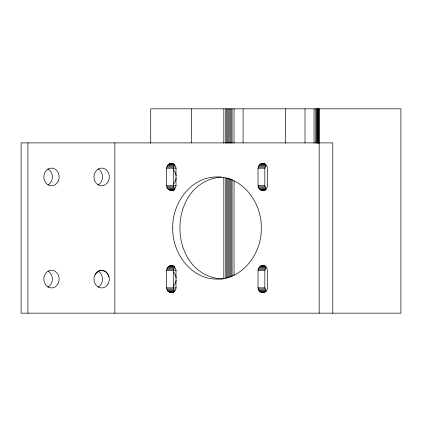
<?xml version="1.0" encoding="UTF-8"?>
<svg xmlns="http://www.w3.org/2000/svg" width="422" height="422" viewBox="0 0 422 422"><rect width="100%" height="100%" fill="white"/><g stroke="black" fill="none" stroke-linecap="round" stroke-linejoin="round"><path stroke-width="0.63" d="M171.295 163.325C173.875 163.34 175.805 165.762 175.99 168.204L175.99 185.691C176.037 191.889 166.553 191.889 166.606 185.691L166.606 168.204C166.753 165.229 169.544 162.786 172.535 163.325M167.792 188.766L174.602 188.766L173.416 185.691L173.416 168.204L174.602 165.129L167.792 165.129M171.295 265.485C173.875 265.501 175.805 267.923 175.99 270.365L175.99 287.851C176.037 294.055 166.553 294.055 166.606 287.851L166.606 270.365C166.753 267.39 169.544 264.947 172.535 265.485M167.792 290.927L174.602 290.927L173.416 287.851L173.416 270.365L174.602 267.29L167.792 267.29M262.721 163.325C265.301 163.34 267.231 165.762 267.411 168.204L267.411 185.691C267.464 191.889 257.979 191.889 258.027 185.691L258.027 168.204C258.174 165.229 260.965 162.786 263.961 163.325M259.213 188.766L266.024 188.766L264.837 185.691L264.837 168.204L266.024 165.129L259.213 165.129M262.721 265.485C265.301 265.501 267.231 267.923 267.411 270.365L267.411 287.851C267.464 294.055 257.979 294.055 258.027 287.851L258.027 270.365C258.174 267.39 260.965 264.947 263.961 265.485M259.213 290.927L266.024 290.927L264.837 287.851L264.837 270.365L266.024 267.29L259.213 267.29M221.318 177.029C165.424 182.188 166.384 275.761 222.705 279.09M170.314 163.446L172.793 163.446M261.74 163.446L264.214 163.446M169.375 163.794L173.711 163.794M260.801 163.794L265.137 163.794M168.526 164.364L174.096 164.364M259.947 164.364L265.517 164.364M167.212 166.046L174.022 166.046M258.633 166.046L265.443 166.046M166.811 167.091L173.621 167.091M258.232 167.091L265.042 167.091M166.606 168.204L173.416 168.204M258.027 168.204L264.837 168.204M166.606 185.691L173.416 185.691M258.027 185.691L264.837 185.691M166.811 186.804L173.621 186.804M258.232 186.804L265.042 186.804M167.212 187.843L174.022 187.843M258.633 187.843L265.443 187.843M168.526 189.525L174.713 189.525M259.947 189.525L266.14 189.525M169.375 190.095L174.328 190.095M260.801 190.095L265.876 190.095M170.314 190.449L173.516 190.449M261.74 190.449L264.942 190.449M170.314 265.607L172.793 265.607M261.74 265.607L264.214 265.607M169.375 265.955L173.711 265.955M260.801 265.955L265.137 265.955M168.526 266.525L174.713 266.525M259.947 266.525L266.14 266.525M167.212 268.213L174.022 268.213M258.633 268.213L265.443 268.213M166.811 269.252L173.621 269.252M258.232 269.252L265.042 269.252M166.606 270.365L173.416 270.365M258.027 270.365L264.837 270.365M166.606 287.851L173.416 287.851M258.027 287.851L264.837 287.851M166.811 288.964L173.621 288.964M258.232 288.964L265.042 288.964M167.212 290.004L174.022 290.004M258.633 290.004L265.443 290.004M168.526 291.686L174.713 291.686M259.947 291.686L266.14 291.686M169.375 292.256L173.711 292.256M260.801 292.256L264.515 292.256M170.314 292.61L173.516 292.61M261.74 292.61L264.942 292.61M332.794 313.161L332.794 142.894L21.1 142.894L21.1 313.161L400.9 313.161L400.9 108.839L150.723 108.839L150.723 143.111M319.169 108.839L319.169 313.161M318.948 108.839L318.948 143.111M318.673 108.839L318.673 143.111M318.288 108.839L318.288 143.111M317.803 108.839L317.803 143.111M317.223 108.839L317.223 143.111M316.547 108.839L316.547 143.111M315.793 108.839L315.793 143.111M314.063 108.839L314.063 143.111M305.016 108.839L305.016 142.894M285.652 108.839L285.652 143.111M243.083 108.839L243.083 142.894M234.041 108.839L234.041 143.111M234.041 180.679L234.041 275.592M232.089 108.839L232.089 143.111M232.089 179.361L232.089 276.252M231.056 108.839L231.056 143.111M231.056 179.361L231.056 276.911M230.001 108.839L230.001 143.111M230.001 178.701L230.001 276.911M228.935 108.839L228.935 143.111M228.935 178.047L228.935 277.57M227.864 108.839L227.864 143.111M227.864 178.047L227.864 277.57M226.809 108.839L226.809 143.111M226.809 178.047L226.809 278.23M225.775 108.839L225.775 143.111M225.775 178.047L225.775 278.23M223.829 108.839L223.829 143.111M223.829 177.388L223.829 278.889M191.588 108.839L191.588 142.894M114.847 142.894L114.847 313.161M27.91 142.894L27.91 313.161M95.256 274.854A8.514 7.374 90 0 1 102.604 270.666A8.514 7.374 90 0 1 108.76 276.906M98.094 168.937A8.851 7.67 -90 0 1 102.499 176.945A8.851 7.67 -90 0 1 98.094 184.957M98.094 271.098A8.851 7.67 -90 0 1 102.499 279.106A8.851 7.67 -90 0 1 98.094 287.118M47.96 271.098A8.851 7.67 -90 0 1 52.36 279.106A8.851 7.67 -90 0 1 47.96 287.118M47.96 168.937A8.851 7.67 90 0 1 52.36 176.945A8.851 7.67 90 0 1 47.96 184.957M173.067 169.781A8.851 7.67 90 0 1 176.164 175.837M176.164 178.058A8.851 7.67 90 0 1 173.067 184.108M173.067 271.947A8.851 7.67 -90 0 1 176.164 277.998M176.164 280.219A8.851 7.67 -90 0 1 173.067 286.269M176.327 185.733A8.851 7.67 90 0 1 173.463 185.522M173.463 168.373A8.851 7.67 90 0 1 176.327 168.162M173.463 270.534A8.851 7.67 -90 0 1 176.327 270.323M176.327 287.894A8.851 7.67 -90 0 1 173.463 287.683M172.772 227.706C171.849 252.382 190.507 279.032 216.729 279.106C242.935 279.433 261.914 253.01 261.244 228.349C262.167 203.668 243.51 177.018 217.288 176.945C191.082 176.623 172.102 203.045 172.772 227.706M108.027 181.845A8.851 7.67 -90 0 0 102.119 168.109A8.851 7.67 -90 0 0 94.771 180.885A8.851 7.67 -90 0 0 108.027 181.845M108.027 284.006A8.851 7.67 -90 0 0 102.119 270.27A8.851 7.67 -90 0 0 94.771 283.046A8.851 7.67 -90 0 0 108.027 284.006M57.893 284.006A8.851 7.67 -90 0 0 51.985 270.27A8.851 7.67 -90 0 0 44.637 283.046A8.851 7.67 -90 0 0 57.893 284.006M57.893 181.845A8.851 7.67 -90 0 0 51.985 168.109A8.851 7.67 -90 0 0 44.637 180.885A8.851 7.67 -90 0 0 57.893 181.845"/></g></svg>
